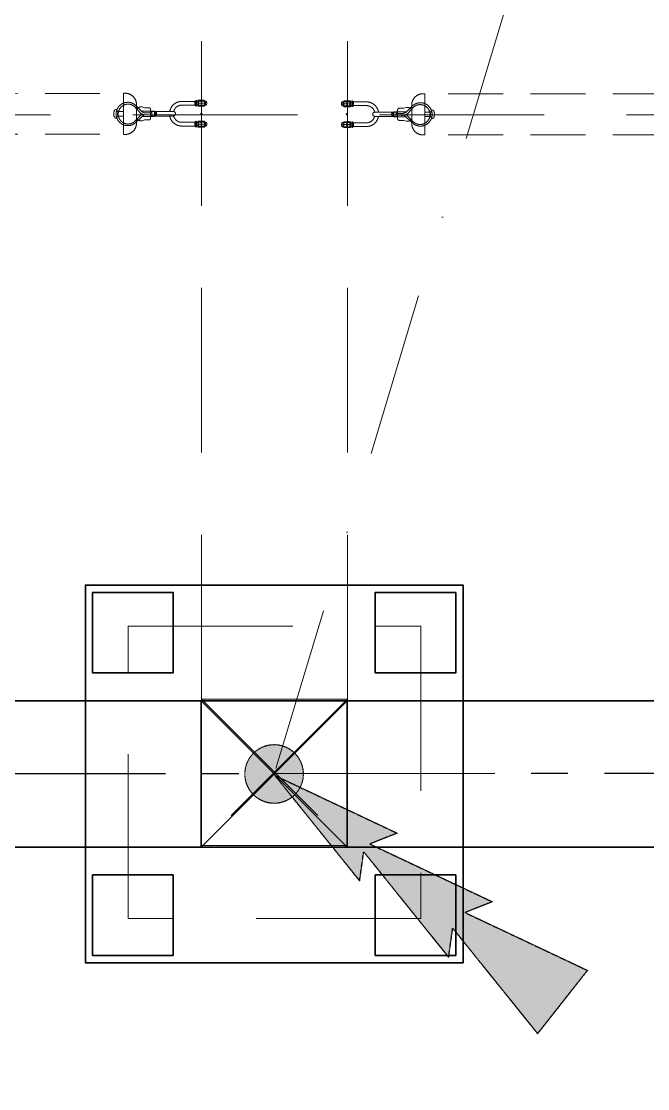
# Model space of a CAD drawing. Header units: millimetres. Extents: x 37084 to 180780, y -153145 to -16322.
# Drawn here: x 96955 to 101237, y -53897 to -46598 of the extents above; entities that cross this region are included whole.
import ezdxf

# ---------------------------------------------------------------- set-up
doc = ezdxf.new("R2010")
doc.units = ezdxf.units.MM
doc.header["$MEASUREMENT"] = 0
for name, pattern in [('CENTER2', [1.125, 0.75, -0.125, 0.125, -0.125]), ('DASHDOT2', [0.5, 0.25, -0.125, 0, -0.125]), ('HIDDEN', [0.375, 0.25, -0.125])]:
    doc.linetypes.add(name, pattern=pattern)
for name, color, linetype, lineweight in [('0 HH2', 4, 'DASHDOT2', 20), ('1_DayCS', 30, 'CENTER2', 25), ('1_KimCS', 30, 'CENTER2', 25), ('POST', 5, 'Continuous', 35)]:
    doc.layers.add(name, color=color, linetype=linetype, lineweight=lineweight)
doc.layers.add('1_Tuonglai', color=6, linetype='HIDDEN')

# ---------------------------------------------------------------- blocks, each defined once
blk = doc.blocks.new('X220 NC')
at = {"color": 0, "linetype": 'ByBlock', "lineweight": -2, "ltscale": 4500}
for p, q in [((3752640.3, -136418.2), (3751640.3, -137418.2)), ((3751640.3, -136418.2), (3752640.3, -137418.2)), ((3751640.3, -153418.2), (3751640.3, -137418.2)), ((3752640.3, -153418.2), (3752640.3, -137418.2)), ((3752640.3, -153418.2), (3751640.3, -154418.2)), ((3751640.3, -153418.2), (3752640.3, -154418.2))]:
    blk.add_line(p, q, dxfattribs=at)
for points in [[(3753431.3, -138209.2), (3750849.3, -138209.2), (3750849.3, -135627.2), (3753431.3, -135627.2)], [(3750899.3, -135677.2), (3751449.3, -135677.2), (3751449.3, -136227.2), (3750899.3, -136227.2)], [(3753381.3, -135677.2), (3752831.3, -135677.2), (3752831.3, -136227.2), (3753381.3, -136227.2)], [(3751640.3, -137418.2), (3752640.3, -137418.2), (3752640.3, -136418.2), (3751640.3, -136418.2)], [(3752640.3, -137418.2), (3751640.3, -137418.2), (3751640.3, -136418.2), (3752640.3, -136418.2)], [(3750899.3, -138159.2), (3751449.3, -138159.2), (3751449.3, -137609.2), (3750899.3, -137609.2)], [(3753381.3, -138159.2), (3752831.3, -138159.2), (3752831.3, -137609.2), (3753381.3, -137609.2)], [(3753431.3, -152627.2), (3750849.3, -152627.2), (3750849.3, -155209.2), (3753431.3, -155209.2)], [(3750899.3, -152677.2), (3751449.3, -152677.2), (3751449.3, -153227.2), (3750899.3, -153227.2)], [(3753381.3, -152677.2), (3752831.3, -152677.2), (3752831.3, -153227.2), (3753381.3, -153227.2)], [(3751640.3, -154418.2), (3752640.3, -154418.2), (3752640.3, -153418.2), (3751640.3, -153418.2)], [(3751640.3, -153418.2), (3752640.3, -153418.2), (3752640.3, -154418.2), (3751640.3, -154418.2)], [(3752640.3, -153418.2), (3751640.3, -153418.2), (3751640.3, -154418.2), (3752640.3, -154418.2)], [(3750899.3, -155159.2), (3751449.3, -155159.2), (3751449.3, -154609.2), (3750899.3, -154609.2)], [(3753381.3, -155159.2), (3752831.3, -155159.2), (3752831.3, -154609.2), (3753381.3, -154609.2)]]:
    blk.add_lwpolyline(points, close=True, dxfattribs=at)
blk = doc.blocks.new('DAY')
at = {"lineweight": 20}
h = blk.add_hatch(color=0, dxfattribs=at)
edge = h.paths.add_edge_path()
edge.add_arc((0, 0), 200, 0, 360)
at = {"color": 0, "lineweight": 20}
blk.add_circle((0, 0), 200, dxfattribs=at)
blk = doc.blocks.new('Chuoi su treo 220kV Tuong lai')
at = {"color": 0, "linetype": 'ByBlock', "lineweight": -2, "ltscale": 1500}
for p, q in [((304683.2, 78303), (304683.2, 78315)), ((304687.6, 78312.1), (304705.8, 78312.1)), ((304687.6, 78309.8), (304705.8, 78309.8)), ((304710.6, 78303), (304710.6, 78315.2)), ((304826.1, 78303), (304826.1, 78315)), ((304830.4, 78312.1), (304848.7, 78312.1)), ((304830.4, 78309.8), (304848.7, 78309.8)), ((304853.5, 78303), (304853.5, 78315.2)), ((304676.7, 78303.1), (304676.7, 78285.7)), ((304676.7, 78282), (304676.7, 78264.6)), ((304715.9, 78261.2), (304677.7, 78261.2)), ((304715.9, 78249), (304677.7, 78249)), ((304677.8, 78258.3), (304716.1, 78258.3)), ((304677.8, 78246), (304716.1, 78246)), ((304714, 78304.9), (304679.9, 78304.9)), ((304679.9, 78262.8), (304714, 78262.8)), ((304681.8, 78244.7), (304712.4, 78244.7)), ((304681.8, 78244.7), (304681.8, 78237.7)), ((304681.8, 78237.7), (304712.4, 78237.7)), ((304683.2, 78303), (304683.2, 78285.7)), ((304683.2, 78264.7), (304683.2, 78281.7)), ((304683.2, 78264.7), (304683.2, 78264.7)), ((304684.3, 78237.7), (304684.3, 78149.6)), ((304686.1, 78262.8), (304686.1, 78261.2)), ((304686.1, 78258.3), (304686.1, 78249)), ((304686.1, 78246), (304686.1, 78244.7)), ((304687.6, 78307.6), (304705.8, 78307.6)), ((304696.9, 78302.7), (304696.9, 78285.7)), ((304696.9, 78285.7), (304696.9, 78282)), ((304696.9, 78265), (304696.9, 78282)), ((304707.7, 78262.8), (304707.7, 78261.2)), ((304707.7, 78258.3), (304707.7, 78249)), ((304707.7, 78246), (304707.7, 78244.7)), ((304709.9, 78237.7), (304709.9, 78149.6)), ((304710.6, 78305.2), (304710.6, 78304.9)), ((304710.6, 78303), (304710.6, 78286)), ((304710.6, 78264.7), (304710.6, 78282)), ((304710.6, 78264.7), (304710.6, 78264.7)), ((304712.4, 78244.7), (304712.4, 78237.7)), ((304717.1, 78285.7), (304717.1, 78303.1)), ((304717.2, 78264.6), (304717.1, 78282)), ((304717.5, 78279.9), (304717.5, 78266.6)), ((304819.6, 78303.1), (304819.6, 78285.8)), ((304819.6, 78282), (304819.6, 78264.7)), ((304858.8, 78261.3), (304820.5, 78261.3)), ((304858.8, 78249), (304820.5, 78249)), ((304820.7, 78258.3), (304858.9, 78258.3)), ((304820.7, 78246), (304858.9, 78246)), ((304856.8, 78305), (304822.7, 78305)), ((304822.7, 78262.8), (304856.8, 78262.8)), ((304824.5, 78244.7), (304855, 78244.7)), ((304824.5, 78244.7), (304824.5, 78237.8)), ((304824.5, 78237.8), (304855, 78237.8)), ((304826.1, 78303), (304826.1, 78285.8)), ((304826.1, 78264.8), (304826.1, 78281.7)), ((304826.1, 78264.8), (304826.1, 78264.8)), ((304827, 78237.8), (304827, 78149.6)), ((304829, 78262.8), (304829, 78261.3)), ((304829, 78258.3), (304829, 78249)), ((304829, 78246), (304829, 78244.7)), ((304830.4, 78307.6), (304848.7, 78307.6)), ((304839.8, 78302.7), (304839.8, 78285.8)), ((304839.8, 78265.1), (304839.8, 78282)), ((304850.6, 78262.8), (304850.6, 78261.3)), ((304850.6, 78258.3), (304850.6, 78249)), ((304850.6, 78246), (304850.6, 78244.7)), ((304852.6, 78237.8), (304852.6, 78149.6)), ((304853.5, 78305.3), (304853.5, 78305)), ((304853.5, 78303), (304853.5, 78286.1)), ((304853.5, 78264.8), (304853.5, 78282)), ((304853.5, 78264.8), (304853.5, 78264.8)), ((304855, 78244.7), (304855, 78237.8)), ((304860, 78285.8), (304860, 78303.1)), ((304860, 78264.7), (304860, 78282)), ((304752.7, 78090.7), (304752.7, 77936.3)), ((304783, 78090.8), (304783.1, 77936.3)), ((304749.9, 77875.9), (304749.9, 77962.9)), ((304749.9, 77962.9), (304785.4, 77962.9)), ((304783.1, 77970.2), (304752.7, 77970.2)), ((304752.7, 77945.6), (304783.1, 77945.6)), ((304761.2, 77916.8), (304761.2, 77945.6)), ((304773.9, 77916.8), (304773.9, 77945.6)), ((304785.5, 77875.9), (304785.4, 77962.9)), ((304711.3, 77838.2), (304760.9, 77891.6)), ((304712.4, 77824.7), (304765.9, 77877)), ((304720.6, 77878.7), (304726.5, 77894)), ((304720.6, 77878.7), (304720.6, 77863.7)), ((304726.5, 77894), (304726.5, 77926.4)), ((304736.4, 77936.3), (304798.7, 77936.3)), ((304824.4, 77836.1), (304781.4, 77877.7)), ((304808.6, 77894.1), (304808.6, 77926.4)), ((304814.5, 77878.7), (304808.6, 77894.1)), ((304814.5, 77878.7), (304814.5, 77863.7)), ((304717, 77839), (304818.2, 77839)), ((304819.4, 77824.7), (304770, 77869.2)), ((304907.7, 77751.2), (304627.5, 77751.1)), ((304627.9, 74965.1), (304627.5, 77751.1)), ((304752.8, 77751.1), (304752.8, 77709.2)), ((304783.1, 77751.1), (304783.1, 77709)), ((304908.2, 74965.1), (304907.7, 77751.2))]:
    blk.add_line(p, q, dxfattribs=at)
blk.add_circle((304768.4, 78283.9), 4.08, dxfattribs=at)
for centre, radius, start, end in [((304697, 78300.2), 20.3, 47.9162, 132.97764), ((304839.9, 78300.2), 20.3, 47.9162, 132.97764), ((304678.2, 78259.8), 1.54, 107.82509, 257.18965), ((304678.2, 78247.5), 1.54, 107.82509, 257.18965), ((304679.9, 78301.2), 3.76, 29.34798, 148.89301), ((304680, 78288.9), 4.57, 224.65933, 315.36), ((304680, 78278.8), 4.57, 44.65933, 135.36), ((304680, 78266.6), 3.76, 211.12632, 330.67135), ((304689.9, 78292.6), 12.4, 55.13064, 122.35762), ((304690.1, 78302.4), 18, 247.59435, 292.42499), ((304690.1, 78265.4), 18, 67.59435, 112.42499), ((304689.9, 78275.2), 12.4, 237.66171, 304.88869), ((304704, 78292.6), 12.4, 57.66171, 124.88869), ((304703.8, 78302.4), 18, 247.59435, 292.42499), ((304703.8, 78265.4), 18, 67.59435, 112.42499), ((304704, 78275.2), 12.4, 235.13064, 302.35762), ((304713.9, 78301.2), 3.76, 31.12632, 150.67135), ((304713.9, 78289), 4.57, 224.65933, 315.36), ((304713.9, 78278.8), 4.57, 44.65933, 135.36), ((304713.9, 78266.6), 3.76, 209.34798, 328.89301), ((304715.7, 78259.7), 1.5, 282.01111, 83.00363), ((304715.7, 78247.5), 1.5, 282.01111, 83.00363), ((304821, 78259.8), 1.54, 107.82509, 257.18965), ((304821, 78247.5), 1.54, 107.82509, 257.18965), ((304822.8, 78301.2), 3.76, 29.34798, 148.89301), ((304822.8, 78289), 4.57, 224.65933, 315.36), ((304822.8, 78278.8), 4.57, 44.65933, 135.36), ((304822.8, 78266.6), 3.76, 211.12632, 330.67135), ((304832.7, 78292.6), 12.4, 55.13064, 122.35762), ((304832.9, 78302.4), 18, 247.59435, 292.42499), ((304832.9, 78265.4), 18, 67.59435, 112.42499), ((304832.7, 78275.2), 12.4, 237.66171, 304.88869), ((304846.8, 78292.6), 12.4, 57.66171, 124.88869), ((304846.6, 78302.4), 18, 247.59435, 292.42499), ((304846.6, 78265.4), 18, 67.59435, 112.42499), ((304846.8, 78275.2), 12.4, 235.13064, 302.35762), ((304856.8, 78301.2), 3.76, 31.12632, 150.67135), ((304856.7, 78289), 4.57, 224.65933, 315.36), ((304856.7, 78278.8), 4.57, 44.65933, 135.36), ((304856.8, 78266.6), 3.76, 209.34798, 328.89301), ((304858.6, 78259.8), 1.5, 282.01111, 83.00363), ((304858.6, 78247.5), 1.5, 282.01111, 83.00363), ((304767.4, 78149.2), 83.1, 179.73914, 261.63901), ((304766.8, 78149), 56.9, 179.4115, 258.38585), ((304767.9, 78091.7), 15.2, 356.68157, 183.86868), ((304769.5, 78149.2), 83.1, 277.64866, 0.2802), ((304770.2, 78149), 56.8, 280.54609, 0.61413), ((304767.9, 77958.9), 18.9, 36.74536, 143.26988), ((304736.4, 77926.4), 9.89, 90.00967, 180.00967), ((304841.4, 77906.9), 80.8, 172.96052, 207.84139), ((304839.5, 77909.2), 66.1, 173.32461, 208.45731), ((304798.7, 77926.4), 9.89, 0.00967, 90.00967), ((304704.5, 77762.1), 77.9, 80.79923, 188.14486), ((304766.8, 77780.5), 80, 133.8776, 43.9667), ((304765.9, 77782.7), 68, 141.94261, 38.07672), ((304761.4, 77873.5), 41.9, 193.51977, 235.30476), ((304770.2, 77875.9), 45.9, 306.63335, 344.58078), ((304830.6, 77762.2), 77.9, 351.87448, 99.2201)]:
    blk.add_arc(centre, radius, start, end, dxfattribs=at)
at = {"color": 0, "linetype": 'ByBlock', "lineweight": -2, "ltscale": 1500, "extrusion": (0, 0, -1)}
for start_param, end_param in [(2.126074, 7.324835), (1.271587, 1.869429)]:
    blk.add_ellipse((304767.6, 77697.6), major_axis=(-29.4, 0), ratio=0.454324, start_param=start_param, end_param=end_param, dxfattribs=at)
blk = doc.blocks.new('X220 NT')
at = {"color": 0, "linetype": 'ByBlock', "lineweight": -2, "ltscale": 4500}
for p, q in [((124115.6, -4716.6), (124115.6, 11283.4)), ((125115.6, -4716.6), (125115.6, 11283.4)), ((124115.6, -4716.6), (125115.6, -5716.6)), ((125115.6, -4716.6), (124115.6, -5716.6))]:
    blk.add_line(p, q, dxfattribs=at)
for points in [[(123615.6, -6216.6), (125615.6, -6216.6), (125615.6, -4216.6), (123615.6, -4216.6)], [(124115.6, -5716.6), (125115.6, -5716.6), (125115.6, -4716.6), (124115.6, -4716.6)]]:
    blk.add_lwpolyline(points, close=True, dxfattribs=at)
blk = doc.blocks.new('ROD')
at = {"layer": '1_KimCS'}
h = blk.add_hatch(dxfattribs=at)
h.set_pattern_fill('ANGLE', color=6)
h.set_pattern_definition([(0, (0, 0), (0, 6.985), [5.08, -1.905]), (90, (0, 0), (-6.985, 4e-16), [5.08, -1.905])])
h.paths.add_polyline_path([(747, 1419.6), (1021.3, 2303.9), (1497.8, 2026.7), (864.7, 1351.1), (1065.4, 1351.1), (432.3, 675.6), (633.1, 675.6), (0, 0), (274.3, 884.3), (373.5, 709.8), (647.8, 1594.1)])
at = {"layer": '1_KimCS', "flags": 128}
for points in [[(747, 1419.6), (1021.3, 2303.9), (1497.8, 2026.7)], [(864.7, 1351.1), (1497.8, 2026.7), (1497.8, 2026.7)], [(373.5, 709.8), (647.8, 1594.1), (747, 1419.6)], [(432.3, 675.6), (1065.4, 1351.1), (864.7, 1351.1)], [(0, 0), (274.3, 884.3), (373.5, 709.8)], [(0, 0), (633.1, 675.6), (432.3, 675.6)]]:
    blk.add_lwpolyline(points, dxfattribs=at)

msp = doc.modelspace()

# ---------------------------------------------------------------- linework, layer by layer
at = {"layer": '0 HH2', "lineweight": 20, "ltscale": 4500}
msp.add_line((104874.6, -31243.6, 0), (98684.2, -51744.3, 0), dxfattribs=at)
at = {"layer": '1_DayCS', "lineweight": 25, "ltscale": 2000}
msp.add_line((149691.6, -51736.9, 0), (47681.9, -51748.9, 0), dxfattribs=at)
at = {"layer": '1_Tuonglai', "lineweight": 20, "ltscale": 4500}
msp.add_line((48779.9, -47234.5, 0), (148587.8, -47241.8, 0), dxfattribs=at)

# ---------------------------------------------------------------- block references
at = {"layer": '1_DayCS', "lineweight": 25, "xscale": -1}
msp.add_blockref('DAY', (98683.6, -51744.3, 0), dxfattribs=at)
at = {"layer": '1_KimCS', "lineweight": 25, "xscale": -1, "rotation": 201.5822124969829}
msp.add_blockref('ROD', (98687.6, -51754.2, 0), dxfattribs=at)
at = {"layer": '1_KimCS', "lineweight": 25, "xscale": -1}
msp.add_blockref('DAY', (98683.1, -51745.4, 0), dxfattribs=at)
at = {"layer": '1_Tuonglai', "lineweight": 20, "ltscale": 4500, "xscale": -1}
msp.add_blockref('X220 NT', (223301.5, -46517.4, 0), dxfattribs=at)
at = {"layer": '1_Tuonglai', "lineweight": 20, "ltscale": 4500, "xscale": -1, "rotation": 270}
msp.add_blockref('Chuoi su treo 220kV Tuong lai', (19902.7, -351998.5, 0), dxfattribs=at)
at = {"layer": '1_Tuonglai', "lineweight": 20, "ltscale": 4500, "rotation": 90.00000000000001}
msp.add_blockref('Chuoi su treo 220kV Tuong lai', (177464.2, -352001.8, 0), dxfattribs=at)
at = {"layer": 'POST', "xscale": -1, "rotation": 270}
for p in [(235602.1, -3803884.9, 0), (252602.1, -3803884.9, 0)]:
    msp.add_blockref('X220 NC', p, dxfattribs=at)

doc.saveas('drawing.dxf')
